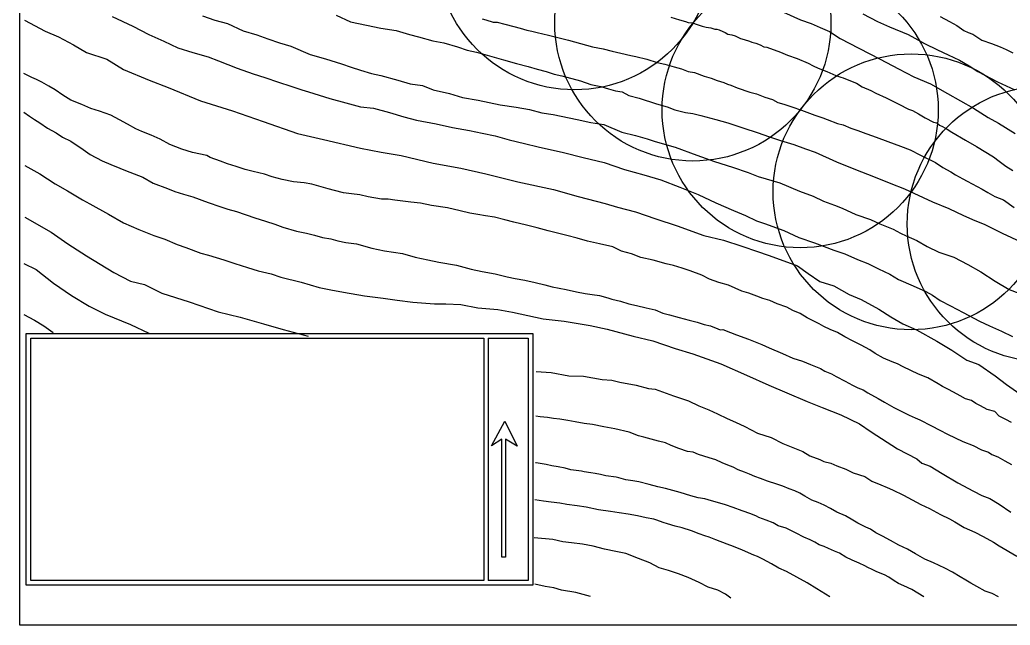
# Model space of a CAD drawing. Header units: millimetres. Extents: x 19067981 to 38137102, y 2652003 to 2652615.
# Drawn here: x 19068135.93 to 19068150.28, y 2652508.03 to 2652516.81 of the extents above; entities that cross this region are included whole.
import ezdxf

# ---------------------------------------------------------------- set-up
doc = ezdxf.new("R2010")
doc.units = ezdxf.units.MM

msp = doc.modelspace()

# ---------------------------------------------------------------- linework, layer by layer
for points in [[(19068135.933, 2652528.246), (19068164.451, 2652528.246), (19068164.451, 2652508.033), (19068135.932, 2652508.033), (19068135.932, 2652528.246)], [(19068137.269, 2652516.862), (19068137.572, 2652516.723), (19068137.8, 2652516.598), (19068138.018, 2652516.505), (19068138.223, 2652516.406), (19068138.438, 2652516.341), (19068138.663, 2652516.274), (19068138.811, 2652516.218), (19068139.082, 2652516.112), (19068139.314, 2652516.031), (19068139.484, 2652515.974), (19068139.681, 2652515.908), (19068139.857, 2652515.85), (19068140.016, 2652515.799), (19068140.114, 2652515.77), (19068140.423, 2652515.671), (19068140.655, 2652515.608), (19068140.87, 2652515.55), (19068141.055, 2652515.53), (19068141.289, 2652515.467), (19068141.495, 2652515.405), (19068141.678, 2652515.36), (19068141.964, 2652515.303), (19068142.203, 2652515.249), (19068142.449, 2652515.209), (19068142.63, 2652515.17), (19068142.82, 2652515.13), (19068143.023, 2652515.074), (19068143.244, 2652515.018), (19068143.442, 2652514.969), (19068143.807, 2652514.888), (19068144.095, 2652514.816), (19068144.399, 2652514.742), (19068144.693, 2652514.644), (19068144.972, 2652514.567), (19068145.217, 2652514.494), (19068145.493, 2652514.384), (19068145.762, 2652514.279), (19068146.016, 2652514.16), (19068146.273, 2652514.046), (19068146.447, 2652513.973), (19068146.605, 2652513.899), (19068146.719, 2652513.858), (19068147.001, 2652513.759), (19068147.216, 2652513.654), (19068147.443, 2652513.578), (19068147.723, 2652513.474), (19068147.883, 2652513.419), (19068148.067, 2652513.339), (19068148.219, 2652513.279), (19068148.371, 2652513.201), (19068148.536, 2652513.125), (19068148.664, 2652513.046), (19068148.875, 2652512.956), (19068149.058, 2652512.873), (19068149.155, 2652512.82), (19068149.264, 2652512.741), (19068149.413, 2652512.663), (19068149.599, 2652512.569), (19068149.837, 2652512.445), (19068149.982, 2652512.376), (19068150.154, 2652512.3), (19068150.315, 2652512.221)], [(19068138.577, 2652516.871), (19068138.76, 2652516.809), (19068138.939, 2652516.76), (19068139.169, 2652516.655), (19068139.367, 2652516.595), (19068139.525, 2652516.539), (19068139.695, 2652516.477), (19068139.857, 2652516.429), (19068140.14, 2652516.311), (19068140.361, 2652516.247), (19068140.591, 2652516.173), (19068140.735, 2652516.127), (19068140.867, 2652516.085), (19068141.025, 2652516.035), (19068141.165, 2652516.003), (19068141.41, 2652515.937), (19068141.586, 2652515.883), (19068141.766, 2652515.858), (19068141.92, 2652515.798), (19068142.156, 2652515.745), (19068142.345, 2652515.686), (19068142.572, 2652515.649), (19068142.893, 2652515.582), (19068143.122, 2652515.546), (19068143.318, 2652515.514), (19068143.497, 2652515.463), (19068143.661, 2652515.442), (19068144.006, 2652515.369), (19068144.203, 2652515.323), (19068144.394, 2652515.294), (19068144.652, 2652515.183), (19068144.854, 2652515.133), (19068145.022, 2652515.088), (19068145.136, 2652515.047), (19068145.425, 2652514.968), (19068145.739, 2652514.848), (19068145.995, 2652514.758), (19068146.257, 2652514.678), (19068146.482, 2652514.597), (19068146.627, 2652514.542), (19068146.942, 2652514.451), (19068147.229, 2652514.327), (19068147.425, 2652514.255), (19068147.576, 2652514.182), (19068147.737, 2652514.124), (19068147.845, 2652514.081), (19068148.046, 2652513.992), (19068148.255, 2652513.916), (19068148.391, 2652513.852), (19068148.586, 2652513.778), (19068148.69, 2652513.718), (19068148.772, 2652513.678), (19068148.93, 2652513.611), (19068149.075, 2652513.526), (19068149.248, 2652513.445), (19068149.464, 2652513.369), (19068149.668, 2652513.263), (19068149.855, 2652513.157), (19068150.062, 2652513.021), (19068150.264, 2652512.904), (19068150.403, 2652512.851)], [(19068140.515, 2652516.879), (19068140.723, 2652516.786), (19068140.954, 2652516.735), (19068141.165, 2652516.69), (19068141.387, 2652516.658), (19068141.579, 2652516.598), (19068141.707, 2652516.565), (19068141.916, 2652516.51), (19068142.075, 2652516.479), (19068142.273, 2652516.419), (19068142.412, 2652516.375), (19068142.547, 2652516.344), (19068142.703, 2652516.299), (19068142.94, 2652516.235), (19068143.129, 2652516.179), (19068143.297, 2652516.136), (19068143.429, 2652516.098), (19068143.556, 2652516.062), (19068143.674, 2652516.023), (19068143.786, 2652516.002), (19068144.053, 2652515.93), (19068144.207, 2652515.875), (19068144.348, 2652515.848), (19068144.461, 2652515.812), (19068144.564, 2652515.784), (19068144.661, 2652515.769), (19068144.757, 2652515.714), (19068144.904, 2652515.676), (19068145.154, 2652515.595), (19068145.309, 2652515.549), (19068145.422, 2652515.508), (19068145.576, 2652515.468), (19068145.684, 2652515.453), (19068145.799, 2652515.427), (19068146.018, 2652515.366), (19068146.19, 2652515.32), (19068146.409, 2652515.248), (19068146.63, 2652515.176), (19068146.78, 2652515.123), (19068146.951, 2652515.063), (19068147.145, 2652515.003), (19068147.315, 2652514.943), (19068147.454, 2652514.892), (19068147.764, 2652514.752), (19068148.038, 2652514.644), (19068148.299, 2652514.54), (19068148.552, 2652514.441), (19068148.751, 2652514.362), (19068149.154, 2652514.174), (19068149.392, 2652514.075), (19068149.605, 2652513.975), (19068149.766, 2652513.905), (19068149.902, 2652513.85), (19068150.165, 2652513.719), (19068150.432, 2652513.592)], [(19068145.365, 2652516.85), (19068145.488, 2652516.812), (19068145.577, 2652516.788), (19068145.613, 2652516.773), (19068145.676, 2652516.767), (19068145.745, 2652516.743), (19068145.819, 2652516.72), (19068145.874, 2652516.707), (19068145.944, 2652516.698), (19068145.999, 2652516.679), (19068146.03, 2652516.677), (19068146.062, 2652516.667), (19068146.118, 2652516.645), (19068146.152, 2652516.627), (19068146.188, 2652516.605), (19068146.246, 2652516.593), (19068146.297, 2652516.579), (19068146.336, 2652516.561), (19068146.374, 2652516.542), (19068146.428, 2652516.526), (19068146.502, 2652516.502), (19068146.539, 2652516.488), (19068146.594, 2652516.474), (19068146.658, 2652516.449), (19068146.713, 2652516.423), (19068146.755, 2652516.414), (19068146.954, 2652516.344), (19068147.056, 2652516.302), (19068147.194, 2652516.253), (19068147.352, 2652516.184), (19068147.427, 2652516.147), (19068147.5, 2652516.114), (19068147.623, 2652516.064), (19068147.756, 2652516.005), (19068147.828, 2652515.98), (19068147.86, 2652515.97), (19068147.919, 2652515.947), (19068148.053, 2652515.894), (19068148.136, 2652515.843), (19068148.261, 2652515.788), (19068148.333, 2652515.75), (19068148.482, 2652515.681), (19068148.58, 2652515.631), (19068148.666, 2652515.589), (19068148.809, 2652515.519), (19068148.866, 2652515.5), (19068148.95, 2652515.448), (19068149.048, 2652515.39), (19068149.169, 2652515.329), (19068149.215, 2652515.318), (19068149.255, 2652515.283), (19068149.298, 2652515.266), (19068149.367, 2652515.227), (19068149.434, 2652515.184), (19068149.633, 2652515.069), (19068149.79, 2652514.974), (19068150.039, 2652514.824), (19068150.119, 2652514.765), (19068150.215, 2652514.69), (19068150.317, 2652514.627)], [(19068146.994, 2652516.924), (19068147.243, 2652516.812), (19068147.397, 2652516.758), (19068147.526, 2652516.701), (19068147.661, 2652516.643), (19068147.816, 2652516.543), (19068148.088, 2652516.404), (19068148.398, 2652516.241), (19068148.664, 2652516.104), (19068148.885, 2652515.987), (19068149.125, 2652515.884), (19068149.371, 2652515.744), (19068149.562, 2652515.636), (19068149.748, 2652515.533), (19068149.963, 2652515.396), (19068150.112, 2652515.316), (19068150.352, 2652515.164)], [(19068148.146, 2652516.901), (19068148.357, 2652516.787), (19068148.534, 2652516.713), (19068148.804, 2652516.598), (19068149.038, 2652516.47), (19068149.228, 2652516.378), (19068149.38, 2652516.305), (19068149.547, 2652516.23), (19068149.684, 2652516.147), (19068149.809, 2652516.061), (19068150.095, 2652515.912), (19068150.345, 2652515.797)], [(19068149.265, 2652516.863), (19068149.403, 2652516.789), (19068149.509, 2652516.731), (19068149.607, 2652516.656), (19068149.673, 2652516.629), (19068149.738, 2652516.604), (19068149.87, 2652516.52), (19068150.007, 2652516.468), (19068150.135, 2652516.422), (19068150.221, 2652516.383), (19068150.319, 2652516.334)], [(19068136.001, 2652516.809), (19068136.298, 2652516.648), (19068136.495, 2652516.565), (19068136.709, 2652516.451), (19068136.897, 2652516.341), (19068137.192, 2652516.24), (19068137.436, 2652516.094), (19068137.808, 2652515.937), (19068138.082, 2652515.829), (19068138.551, 2652515.637), (19068139.015, 2652515.492), (19068139.456, 2652515.34), (19068139.956, 2652515.162), (19068140.334, 2652515.075), (19068140.867, 2652514.952), (19068141.167, 2652514.892), (19068141.456, 2652514.845), (19068141.921, 2652514.732), (19068142.32, 2652514.663), (19068142.686, 2652514.577), (19068143.145, 2652514.464), (19068143.665, 2652514.35), (19068144.022, 2652514.252), (19068144.412, 2652514.148), (19068144.591, 2652514.097), (19068144.85, 2652514.029), (19068145.147, 2652513.925), (19068145.454, 2652513.824), (19068145.84, 2652513.683), (19068146.125, 2652513.617), (19068146.39, 2652513.531), (19068146.617, 2652513.451), (19068146.775, 2652513.4), (19068147.001, 2652513.32), (19068147.2, 2652513.246), (19068147.355, 2652513.133), (19068147.523, 2652513.018), (19068147.726, 2652512.953), (19068147.946, 2652512.831), (19068148.119, 2652512.759), (19068148.378, 2652512.617), (19068148.55, 2652512.507), (19068148.723, 2652512.406), (19068148.923, 2652512.316), (19068149.216, 2652512.151), (19068149.436, 2652512.023), (19068149.654, 2652511.877), (19068149.826, 2652511.812), (19068150.064, 2652511.651), (19068150.225, 2652511.523), (19068150.514, 2652511.321)], [(19068142.633, 2652516.825), (19068142.685, 2652516.812), (19068142.79, 2652516.781), (19068142.849, 2652516.777), (19068142.959, 2652516.752), (19068143.091, 2652516.715), (19068143.181, 2652516.691), (19068143.278, 2652516.665), (19068143.349, 2652516.649), (19068143.427, 2652516.631), (19068143.591, 2652516.588), (19068143.879, 2652516.518), (19068144.143, 2652516.446), (19068144.228, 2652516.423), (19068144.383, 2652516.391), (19068144.512, 2652516.359), (19068144.641, 2652516.33), (19068144.784, 2652516.296), (19068144.858, 2652516.282), (19068145.015, 2652516.24), (19068145.168, 2652516.195), (19068145.278, 2652516.17), (19068145.413, 2652516.129), (19068145.516, 2652516.101), (19068145.615, 2652516.065), (19068145.707, 2652516.048), (19068145.845, 2652515.998), (19068145.946, 2652515.968), (19068146.036, 2652515.935), (19068146.13, 2652515.906), (19068146.184, 2652515.88), (19068146.235, 2652515.867), (19068146.327, 2652515.828), (19068146.506, 2652515.764), (19068146.605, 2652515.738), (19068146.724, 2652515.691), (19068146.836, 2652515.655), (19068146.916, 2652515.614), (19068147, 2652515.589), (19068147.115, 2652515.549), (19068147.258, 2652515.501), (19068147.452, 2652515.43), (19068147.564, 2652515.391), (19068147.628, 2652515.367), (19068147.776, 2652515.311), (19068147.862, 2652515.292), (19068147.972, 2652515.243), (19068148.075, 2652515.209), (19068148.191, 2652515.165), (19068148.285, 2652515.13), (19068148.69, 2652514.982), (19068148.829, 2652514.927), (19068148.98, 2652514.849), (19068149.198, 2652514.742), (19068149.304, 2652514.672), (19068149.42, 2652514.609), (19068149.488, 2652514.564), (19068149.595, 2652514.509), (19068149.658, 2652514.473), (19068149.874, 2652514.357), (19068149.954, 2652514.307), (19068150.058, 2652514.252), (19068150.182, 2652514.202), (19068150.338, 2652514.093)], [(19068150.298, 2652510.974), (19068150.217, 2652511.015), (19068150.118, 2652511.063), (19068150.056, 2652511.132), (19068149.946, 2652511.16), (19068149.851, 2652511.215), (19068149.782, 2652511.249), (19068149.721, 2652511.292), (19068149.634, 2652511.318), (19068149.557, 2652511.359), (19068149.458, 2652511.412), (19068149.379, 2652511.456), (19068149.3, 2652511.497), (19068149.235, 2652511.533), (19068149.086, 2652511.622), (19068148.954, 2652511.676), (19068148.843, 2652511.727), (19068148.731, 2652511.78), (19068148.646, 2652511.822), (19068148.571, 2652511.851), (19068148.446, 2652511.906), (19068148.326, 2652511.975), (19068148.249, 2652512.027), (19068148.12, 2652512.097), (19068147.997, 2652512.158), (19068147.885, 2652512.217), (19068147.778, 2652512.278), (19068147.671, 2652512.324), (19068147.579, 2652512.365), (19068147.513, 2652512.404), (19068147.444, 2652512.436), (19068147.34, 2652512.489), (19068147.239, 2652512.552), (19068147.13, 2652512.598), (19068147.043, 2652512.646), (19068146.906, 2652512.694), (19068146.796, 2652512.743), (19068146.695, 2652512.772), (19068146.608, 2652512.804), (19068146.492, 2652512.847), (19068146.393, 2652512.879), (19068146.201, 2652512.964), (19068146.061, 2652513.004), (19068145.925, 2652513.051), (19068145.812, 2652513.108), (19068145.642, 2652513.173), (19068145.53, 2652513.209), (19068145.404, 2652513.25), (19068145.297, 2652513.276), (19068145.106, 2652513.328), (19068144.93, 2652513.368), (19068144.796, 2652513.419), (19068144.65, 2652513.46), (19068144.524, 2652513.519), (19068144.332, 2652513.565), (19068144.158, 2652513.602), (19068144.008, 2652513.644), (19068143.856, 2652513.685), (19068143.587, 2652513.751), (19068143.429, 2652513.796), (19068143.271, 2652513.834), (19068143.091, 2652513.877), (19068142.957, 2652513.911), (19068142.807, 2652513.95), (19068142.679, 2652513.968), (19068142.568, 2652513.992), (19068142.454, 2652514.011), (19068142.311, 2652514.045), (19068142.129, 2652514.085), (19068141.896, 2652514.12), (19068141.738, 2652514.154), (19068141.598, 2652514.168), (19068141.483, 2652514.183), (19068141.365, 2652514.199), (19068141.27, 2652514.211), (19068141.171, 2652514.213), (19068140.98, 2652514.248), (19068140.858, 2652514.275), (19068140.74, 2652514.29), (19068140.624, 2652514.304), (19068140.493, 2652514.34), (19068140.398, 2652514.361), (19068140.264, 2652514.399), (19068140.163, 2652514.43), (19068140.053, 2652514.448), (19068139.896, 2652514.462), (19068139.734, 2652514.498), (19068139.586, 2652514.535), (19068139.475, 2652514.573), (19068139.315, 2652514.612), (19068139.195, 2652514.644), (19068139.065, 2652514.685), (19068138.942, 2652514.725), (19068138.838, 2652514.762), (19068138.691, 2652514.815), (19068138.64, 2652514.845), (19068138.432, 2652514.889), (19068138.282, 2652514.939), (19068138.106, 2652515.004), (19068137.966, 2652515.082), (19068137.837, 2652515.138), (19068137.699, 2652515.195), (19068137.614, 2652515.234), (19068137.494, 2652515.301), (19068137.379, 2652515.362), (19068137.251, 2652515.428), (19068137.087, 2652515.489), (19068136.963, 2652515.529), (19068136.829, 2652515.586), (19068136.671, 2652515.646), (19068136.555, 2652515.719), (19068136.446, 2652515.797), (19068136.355, 2652515.851), (19068136.251, 2652515.908), (19068136.176, 2652515.945), (19068136.108, 2652515.977), (19068135.992, 2652516.034)], [(19068135.989, 2652515.476), (19068136.071, 2652515.415), (19068136.146, 2652515.367), (19068136.223, 2652515.32), (19068136.335, 2652515.242), (19068136.461, 2652515.172), (19068136.551, 2652515.112), (19068136.671, 2652515.051), (19068136.851, 2652514.934), (19068136.95, 2652514.862), (19068137.127, 2652514.768), (19068137.25, 2652514.715), (19068137.38, 2652514.661), (19068137.463, 2652514.626), (19068137.713, 2652514.531), (19068137.864, 2652514.443), (19068138.072, 2652514.366), (19068138.18, 2652514.324), (19068138.305, 2652514.284), (19068138.44, 2652514.246), (19068138.663, 2652514.162), (19068138.832, 2652514.105), (19068138.946, 2652514.069), (19068139.071, 2652514.032), (19068139.337, 2652513.941), (19068139.492, 2652513.893), (19068139.628, 2652513.851), (19068139.745, 2652513.805), (19068139.94, 2652513.75), (19068140.085, 2652513.72), (19068140.203, 2652513.688), (19068140.318, 2652513.658), (19068140.44, 2652513.635), (19068140.538, 2652513.609), (19068140.656, 2652513.583), (19068140.809, 2652513.565), (19068141.031, 2652513.503), (19068141.215, 2652513.461), (19068141.475, 2652513.422), (19068141.66, 2652513.37), (19068141.844, 2652513.332), (19068142.005, 2652513.299), (19068142.261, 2652513.256), (19068142.471, 2652513.197), (19068142.633, 2652513.162), (19068142.817, 2652513.127), (19068142.992, 2652513.084), (19068143.11, 2652513.063), (19068143.251, 2652513.035), (19068143.399, 2652513.005), (19068143.537, 2652512.969), (19068143.644, 2652512.943), (19068143.849, 2652512.9), (19068143.996, 2652512.869), (19068144.122, 2652512.845), (19068144.223, 2652512.83), (19068144.332, 2652512.816), (19068144.453, 2652512.782), (19068144.507, 2652512.763), (19068144.633, 2652512.735), (19068144.756, 2652512.692), (19068144.867, 2652512.668), (19068145.008, 2652512.634), (19068145.135, 2652512.606), (19068145.249, 2652512.561), (19068145.346, 2652512.535), (19068145.484, 2652512.494), (19068145.628, 2652512.458), (19068145.744, 2652512.428), (19068145.848, 2652512.394), (19068145.938, 2652512.373), (19068146.045, 2652512.332), (19068146.08, 2652512.316), (19068146.119, 2652512.321), (19068146.229, 2652512.276), (19068146.314, 2652512.245), (19068146.488, 2652512.181), (19068146.68, 2652512.102), (19068146.788, 2652512.057), (19068146.981, 2652511.976), (19068147.132, 2652511.908), (19068147.269, 2652511.861), (19068147.388, 2652511.814), (19068147.532, 2652511.756), (19068147.597, 2652511.719), (19068147.693, 2652511.678), (19068147.758, 2652511.639), (19068147.891, 2652511.575), (19068147.996, 2652511.517), (19068148.071, 2652511.477), (19068148.148, 2652511.449), (19068148.217, 2652511.404), (19068148.369, 2652511.32), (19068148.457, 2652511.27), (19068148.529, 2652511.23), (19068148.594, 2652511.191), (19068148.72, 2652511.127), (19068148.816, 2652511.081), (19068148.903, 2652511.043), (19068148.972, 2652511.013), (19068149.138, 2652510.924), (19068149.261, 2652510.863), (19068149.374, 2652510.805), (19068149.596, 2652510.7), (19068149.742, 2652510.64), (19068149.866, 2652510.577), (19068149.964, 2652510.543), (19068150.014, 2652510.511), (19068150.099, 2652510.475), (19068150.202, 2652510.416), (19068150.3, 2652510.366)], [(19068136.003, 2652514.702), (19068136.221, 2652514.581), (19068136.447, 2652514.434), (19068136.621, 2652514.332), (19068136.841, 2652514.204), (19068136.948, 2652514.142), (19068137.216, 2652513.996), (19068137.436, 2652513.87), (19068137.658, 2652513.774), (19068137.872, 2652513.686), (19068138.035, 2652513.63), (19068138.211, 2652513.555), (19068138.339, 2652513.509), (19068138.554, 2652513.43), (19068138.667, 2652513.401), (19068138.889, 2652513.334), (19068139.048, 2652513.277), (19068139.23, 2652513.221), (19068139.387, 2652513.175), (19068139.576, 2652513.129), (19068139.712, 2652513.081), (19068140.009, 2652513.008), (19068140.27, 2652512.931), (19068140.436, 2652512.898), (19068140.624, 2652512.864), (19068140.928, 2652512.812), (19068141.194, 2652512.778), (19068141.397, 2652512.749), (19068141.626, 2652512.72), (19068141.939, 2652512.696), (19068142.102, 2652512.694), (19068142.32, 2652512.684), (19068142.569, 2652512.638), (19068142.858, 2652512.611), (19068143.072, 2652512.573), (19068143.515, 2652512.478), (19068143.819, 2652512.445), (19068144.194, 2652512.378), (19068144.443, 2652512.326), (19068144.819, 2652512.227), (19068145.104, 2652512.156), (19068145.426, 2652512.047), (19068145.684, 2652511.968), (19068146.087, 2652511.826), (19068146.458, 2652511.661), (19068146.783, 2652511.517), (19068147.044, 2652511.402), (19068147.337, 2652511.277), (19068147.557, 2652511.193), (19068147.827, 2652511.083), (19068148.099, 2652510.955), (19068148.264, 2652510.838), (19068148.649, 2652510.592), (19068148.927, 2652510.448), (19068148.998, 2652510.385), (19068149.12, 2652510.339), (19068149.294, 2652510.235), (19068149.524, 2652510.096), (19068149.749, 2652509.979), (19068149.867, 2652509.914), (19068149.983, 2652509.869), (19068150.119, 2652509.791), (19068150.288, 2652509.671)], [(19068136.004, 2652513.951), (19068136.386, 2652513.732), (19068136.63, 2652513.565), (19068136.897, 2652513.391), (19068137.293, 2652513.147), (19068137.538, 2652513.025), (19068137.738, 2652512.976), (19068137.992, 2652512.848), (19068138.386, 2652512.725), (19068138.806, 2652512.58), (19068139.125, 2652512.502), (19068139.464, 2652512.402), (19068139.746, 2652512.322), (19068140.108, 2652512.225)], [(19068135.992, 2652513.277), (19068136.169, 2652513.191), (19068136.42, 2652512.995), (19068136.682, 2652512.817), (19068136.935, 2652512.661), (19068137.171, 2652512.544), (19068137.537, 2652512.396), (19068137.803, 2652512.268)], [(19068135.992, 2652512.541), (19068136.145, 2652512.455), (19068136.28, 2652512.376), (19068136.416, 2652512.28)], [(19068135.992, 2652512.541), (19068136.145, 2652512.455), (19068136.28, 2652512.376), (19068136.416, 2652512.28)], [(19068136.079, 2652512.263), (19068143.367, 2652512.263), (19068143.367, 2652508.614), (19068136.023, 2652508.614), (19068136.023, 2652512.263), (19068136.079, 2652512.263)], [(19068142.657, 2652508.681), (19068136.091, 2652508.681), (19068136.091, 2652512.195), (19068142.657, 2652512.195)], [(19068142.657, 2652512.195), (19068142.657, 2652508.681)], [(19068142.719, 2652512.195), (19068143.299, 2652512.195), (19068143.299, 2652508.681), (19068142.719, 2652508.681)], [(19068142.719, 2652512.195), (19068142.719, 2652508.681)], [(19068143.415, 2652511.711), (19068143.632, 2652511.696), (19068143.884, 2652511.65), (19068144.1, 2652511.644), (19068144.368, 2652511.597), (19068144.509, 2652511.586), (19068144.627, 2652511.56), (19068144.863, 2652511.513), (19068145.038, 2652511.466), (19068145.138, 2652511.455), (19068145.404, 2652511.361), (19068145.622, 2652511.289), (19068145.77, 2652511.215), (19068145.914, 2652511.158), (19068146.04, 2652511.101), (19068146.181, 2652511.032), (19068146.301, 2652510.977), (19068146.438, 2652510.915), (19068146.621, 2652510.819), (19068146.817, 2652510.755), (19068146.984, 2652510.669), (19068147.131, 2652510.612), (19068147.274, 2652510.551), (19068147.379, 2652510.489), (19068147.521, 2652510.438), (19068147.581, 2652510.41), (19068147.681, 2652510.383), (19068147.767, 2652510.343), (19068147.9, 2652510.295), (19068148.007, 2652510.245), (19068148.172, 2652510.191), (19068148.276, 2652510.122), (19068148.408, 2652510.071), (19068148.499, 2652510.031), (19068148.576, 2652509.998), (19068148.734, 2652509.917), (19068148.86, 2652509.853), (19068148.987, 2652509.786), (19068149.109, 2652509.726), (19068149.271, 2652509.639), (19068149.401, 2652509.575), (19068149.478, 2652509.535), (19068149.612, 2652509.451), (19068149.766, 2652509.382), (19068149.888, 2652509.319), (19068150.04, 2652509.237), (19068150.122, 2652509.187), (19068150.374, 2652509.035)], [(19068142.767, 2652510.637), (19068142.959, 2652510.994), (19068143.138, 2652510.629), (19068142.967, 2652510.733), (19068142.967, 2652509.018), (19068142.915, 2652509.018), (19068142.915, 2652510.732), (19068142.767, 2652510.637)], [(19068150.109, 2652508.444), (19068150.017, 2652508.495), (19068149.917, 2652508.528), (19068149.797, 2652508.597), (19068149.712, 2652508.645), (19068149.636, 2652508.685), (19068149.556, 2652508.736), (19068149.443, 2652508.804), (19068149.333, 2652508.86), (19068149.171, 2652508.937), (19068149.045, 2652508.99), (19068148.908, 2652509.07), (19068148.793, 2652509.134), (19068148.666, 2652509.192), (19068148.546, 2652509.263), (19068148.432, 2652509.326), (19068148.335, 2652509.374), (19068148.257, 2652509.425), (19068148.19, 2652509.457), (19068148.071, 2652509.515), (19068147.999, 2652509.559), (19068147.892, 2652509.62), (19068147.767, 2652509.671), (19068147.678, 2652509.725), (19068147.585, 2652509.772), (19068147.496, 2652509.811), (19068147.407, 2652509.848), (19068147.305, 2652509.905), (19068147.235, 2652509.948), (19068147.162, 2652509.98), (19068147.08, 2652510.01), (19068146.987, 2652510.051), (19068146.898, 2652510.078), (19068146.766, 2652510.123), (19068146.665, 2652510.162), (19068146.58, 2652510.189), (19068146.504, 2652510.222), (19068146.432, 2652510.255), (19068146.337, 2652510.286), (19068146.265, 2652510.327), (19068146.191, 2652510.354), (19068146.109, 2652510.388), (19068146.014, 2652510.43), (19068145.92, 2652510.459), (19068145.841, 2652510.484), (19068145.764, 2652510.51), (19068145.687, 2652510.541), (19068145.607, 2652510.554), (19068145.479, 2652510.596), (19068145.371, 2652510.642), (19068145.285, 2652510.676), (19068145.183, 2652510.703), (19068145.078, 2652510.733), (19068144.975, 2652510.761), (19068144.894, 2652510.78), (19068144.758, 2652510.835), (19068144.551, 2652510.879), (19068144.392, 2652510.909), (19068144.23, 2652510.944), (19068144.106, 2652510.961), (19068143.98, 2652510.985), (19068143.873, 2652511.002), (19068143.755, 2652511.02), (19068143.662, 2652511.032), (19068143.578, 2652511.046), (19068143.473, 2652511.057), (19068143.408, 2652511.064)], [(19068149.031, 2652508.446), (19068148.853, 2652508.551), (19068148.741, 2652508.603), (19068148.664, 2652508.637), (19068148.598, 2652508.675), (19068148.522, 2652508.729), (19068148.459, 2652508.763), (19068148.348, 2652508.806), (19068148.279, 2652508.841), (19068148.22, 2652508.869), (19068148.173, 2652508.896), (19068148.09, 2652508.935), (19068147.993, 2652508.979), (19068147.901, 2652509.02), (19068147.808, 2652509.08), (19068147.737, 2652509.106), (19068147.65, 2652509.146), (19068147.584, 2652509.174), (19068147.514, 2652509.199), (19068147.449, 2652509.238), (19068147.383, 2652509.273), (19068147.291, 2652509.309), (19068147.18, 2652509.368), (19068147.111, 2652509.401), (19068147.033, 2652509.44), (19068146.921, 2652509.477), (19068146.848, 2652509.518), (19068146.743, 2652509.555), (19068146.641, 2652509.597), (19068146.603, 2652509.617), (19068146.521, 2652509.651), (19068146.398, 2652509.691), (19068146.269, 2652509.742), (19068146.157, 2652509.781), (19068146.074, 2652509.804), (19068145.952, 2652509.838), (19068145.856, 2652509.865), (19068145.762, 2652509.881), (19068145.655, 2652509.908), (19068145.498, 2652509.96), (19068145.394, 2652509.988), (19068145.287, 2652510.016), (19068145.174, 2652510.042), (19068145.049, 2652510.073), (19068144.902, 2652510.114), (19068144.812, 2652510.127), (19068144.71, 2652510.143), (19068144.609, 2652510.169), (19068144.572, 2652510.178), (19068144.422, 2652510.198), (19068144.343, 2652510.218), (19068144.268, 2652510.235), (19068144.203, 2652510.242), (19068144.108, 2652510.259), (19068144.069, 2652510.266), (19068143.915, 2652510.288), (19068143.834, 2652510.309), (19068143.733, 2652510.332), (19068143.64, 2652510.347), (19068143.56, 2652510.365), (19068143.415, 2652510.387), (19068143.402, 2652510.39)], [(19068147.665, 2652508.447), (19068147.479, 2652508.56), (19068147.338, 2652508.648), (19068147.187, 2652508.728), (19068147.039, 2652508.812), (19068146.928, 2652508.859), (19068146.824, 2652508.924), (19068146.699, 2652508.991), (19068146.621, 2652509.028), (19068146.564, 2652509.049), (19068146.404, 2652509.124), (19068146.273, 2652509.174), (19068146.18, 2652509.21), (19068146.017, 2652509.274), (19068145.917, 2652509.308), (19068145.858, 2652509.329), (19068145.773, 2652509.358), (19068145.661, 2652509.4), (19068145.528, 2652509.445), (19068145.426, 2652509.468), (19068145.314, 2652509.502), (19068145.252, 2652509.524), (19068145.161, 2652509.559), (19068145.119, 2652509.571), (19068145.007, 2652509.59), (19068144.879, 2652509.618), (19068144.744, 2652509.644), (19068144.617, 2652509.665), (19068144.488, 2652509.684), (19068144.316, 2652509.708), (19068144.136, 2652509.745), (19068144.006, 2652509.763), (19068143.859, 2652509.782), (19068143.756, 2652509.802), (19068143.628, 2652509.819), (19068143.517, 2652509.834), (19068143.396, 2652509.851)], [(19068146.234, 2652508.428), (19068146.157, 2652508.483), (19068146.046, 2652508.54), (19068145.905, 2652508.585), (19068145.774, 2652508.651), (19068145.616, 2652508.723), (19068145.476, 2652508.778), (19068145.33, 2652508.828), (19068145.196, 2652508.865), (19068145.059, 2652508.939), (19068144.896, 2652509.003), (19068144.714, 2652509.074), (19068144.565, 2652509.104), (19068144.403, 2652509.138), (19068144.237, 2652509.182), (19068144.084, 2652509.21), (19068143.925, 2652509.23), (19068143.799, 2652509.244), (19068143.656, 2652509.275), (19068143.385, 2652509.302)], [(19068144.202, 2652508.45), (19068143.986, 2652508.508), (19068143.78, 2652508.544), (19068143.67, 2652508.574), (19068143.543, 2652508.597), (19068143.393, 2652508.628)], [(19068144.202, 2652508.45), (19068143.986, 2652508.508), (19068143.78, 2652508.544), (19068143.67, 2652508.574), (19068143.543, 2652508.597), (19068143.393, 2652508.628)]]:
    msp.add_lwpolyline(points)
for centre in [(19068143.971, 2652517.798), (19068145.683, 2652516.765), (19068147.238, 2652515.507), (19068148.846, 2652514.318), (19068150.789, 2652513.851)]:
    msp.add_circle(centre, 2)

doc.saveas('drawing.dxf')
